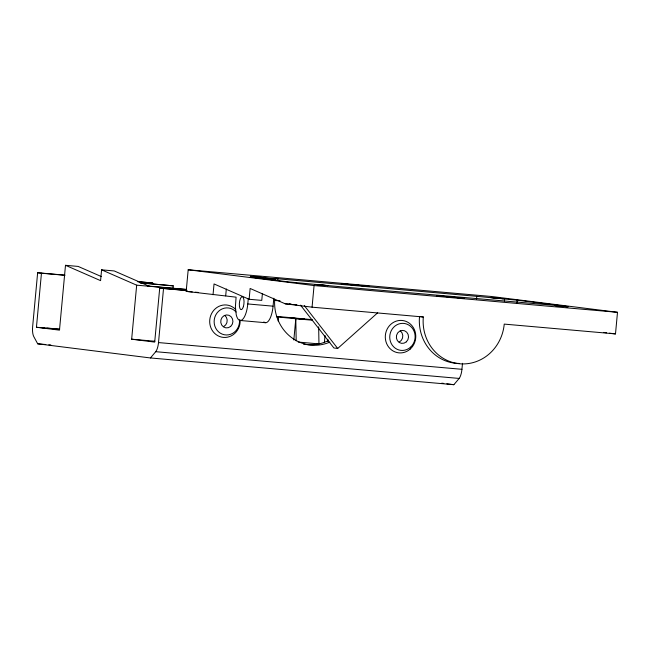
<?xml version="1.0" encoding="UTF-8"?>
<svg xmlns="http://www.w3.org/2000/svg" width="650" height="650" viewBox="0 0 650 650"><rect width="100%" height="100%" fill="white"/><g stroke="black" fill="none" stroke-linecap="round" stroke-linejoin="round"><path stroke-width="0.97" d="M64.951 275.153L37.643 272.74L32.63 326.779A10.855 3.835 -85 0 0 33.662 336.375L37.692 343.809L150.434 357.955L453.863 384.694L459.168 378.43A10.855 3.835 -85 0 0 461.939 369.306L462.499 363.301M101.221 276.51L78.138 266.419L65.496 265.306L59.483 330.143L36.441 327.259L41.454 273.219L37.643 272.74M147.412 286.041L149.313 286.284L114.229 270.944L101.587 269.831L100.579 280.637L65.496 265.306M187.021 290.469L159.713 288.064L154.7 342.095L131.657 339.202L136.671 285.171L101.587 269.831M150.434 357.955L155.74 351.691A10.855 3.835 -85 0 0 158.511 342.574L163.524 288.535L159.713 288.064M173.054 287.844L173.241 285.838L140.278 282.791M248.3 298.374L247.788 303.948A17.363 6.134 -85 0 1 242.539 319.451A17.363 6.134 -85 0 1 236.251 314.868L235.389 306.922L236.088 297.172L186.184 291.379L188.191 269.766L491.619 296.506L617.5 312.301L615.493 333.913L504.238 324.106A43.42 40.609 -82.8 0 1 459.769 363.773A43.42 40.609 -82.8 0 1 423.321 316.981L419.518 316.501A43.42 40.609 -82.8 0 0 458.949 363.439M213.037 294.751L214.037 283.944L249.129 299.276L261.771 300.389L262.405 293.516M225.68 295.864L226.322 288.99M249.129 299.276L250.128 288.47L285.212 303.81L312.065 307.174L423.321 316.981M263.851 321.912A17.363 6.134 -85 0 0 273.073 306.174L273.812 298.22M278.192 321.1L278.566 317.054L276.664 316.818M293.824 339.983L295.799 318.752L278.566 317.054M312.065 307.174L314.072 285.561L188.191 269.766M324.391 342.501L325.041 335.424M327.73 341.266L327.917 339.267M476.491 299.284L476.767 296.343L277.006 278.736L278.289 278.923L264.396 277.916L275.559 279.313L250.274 277.087L288.438 281.873L341.567 286.837L566.581 306.386L517.254 300.194L476.767 296.343M504.433 301.048L504.611 299.081M516.994 303.038L517.254 300.194M300.527 305.151L333.889 347.977L337.699 348.457L377.642 312.829M274.463 300.503L280.044 300.796M314.072 285.561L617.5 312.301M137.776 281.564L152.709 283.026L153.952 284.627M41.454 273.219L64.716 275.267M137.54 281.686L152.709 283.026M140.132 282.921L173.241 285.838M147.509 285.984L186.639 289.429M136.671 285.171L186.396 289.551M163.524 288.535L186.786 290.591M186.184 291.379L192.254 291.915M195.284 292.183L198.323 292.451M285.212 303.81L291.046 304.322M292.996 304.493L296.887 304.834L295.002 304.566M247.788 303.948L273.073 306.174M277.802 316.493L312.041 319.629M312.618 320.231L295.799 318.752L296.189 340.884M240.086 320.474L265.371 322.701M298.179 342.062L318.963 343.899L318.662 326.796M41.73 327.576L44.769 327.844M46.792 328.023L58.931 329.095M36.441 327.259L59.662 329.298M131.657 339.202L154.862 341.25M158.511 342.574L461.939 369.306M155.74 351.691L459.168 378.43M37.692 343.809L45.784 344.524M48.823 344.793L50.846 344.971M603.558 332.418L606.548 332.792M609.529 333.166L615.493 333.913M289.291 303.842L291.192 304.086M441.789 383.175L443.804 383.435M446.818 383.809L453.863 384.694M304.338 305.63L337.699 348.457M224.672 315.364A6.516 6.094 -82.8 0 1 223.632 326.592M240.143 319.971A16.282 15.226 -82.8 0 1 221.585 337.114A16.282 15.226 -82.8 0 1 211.551 313.625A16.282 15.226 -82.8 0 1 235.641 309.433M400.278 330.834A6.516 6.094 -82.8 0 1 399.238 342.062M239.476 319.881A13.569 12.691 -82.8 0 1 224.209 334.734A13.569 12.691 -82.8 0 1 215.768 314.966A13.569 12.691 -82.8 0 1 236.113 312.008M329.842 342.119A43.42 40.609 -82.8 0 1 274.658 300.04M328.429 340.527A43.42 40.609 -82.8 0 1 319.337 343.826L315.388 344.524A43.42 40.609 -82.8 0 1 303.469 344.102M250.38 276.348L263.234 277.55L250.38 276.348M314.941 284.448L327.795 285.651L314.941 284.448M341.372 283.749L369.216 286.341L341.372 283.749M291.777 318.021L304.631 319.215L291.777 318.021M436.589 295.693L464.433 298.285L436.589 295.693M490.596 297.513L503.449 298.716L490.596 297.513M555.157 305.614L568.011 306.816L555.157 305.614M243.368 306.67A6.516 2.299 -85 0 0 242.296 296.701A6.516 2.299 -85 0 0 239.411 306.174A6.516 2.299 -85 0 0 243.368 306.67M410.199 349.066A16.282 15.226 -82.8 0 0 405.909 321.344A16.282 15.226 -82.8 0 0 385.491 339.56A16.282 15.226 -82.8 0 0 410.199 349.066M230.693 326.389A6.516 6.094 -82.8 0 0 228.979 315.299A6.516 6.094 -82.8 0 0 220.813 322.587A6.516 6.094 -82.8 0 0 230.693 326.389M410.491 347.238A13.569 12.691 -82.8 0 0 406.924 324.139A13.569 12.691 -82.8 0 0 389.902 339.316A13.569 12.691 -82.8 0 0 410.491 347.238M406.307 341.859A6.516 6.094 -82.8 0 0 404.592 330.777A6.516 6.094 -82.8 0 0 396.419 338.057A6.516 6.094 -82.8 0 0 406.307 341.859"/></g></svg>
